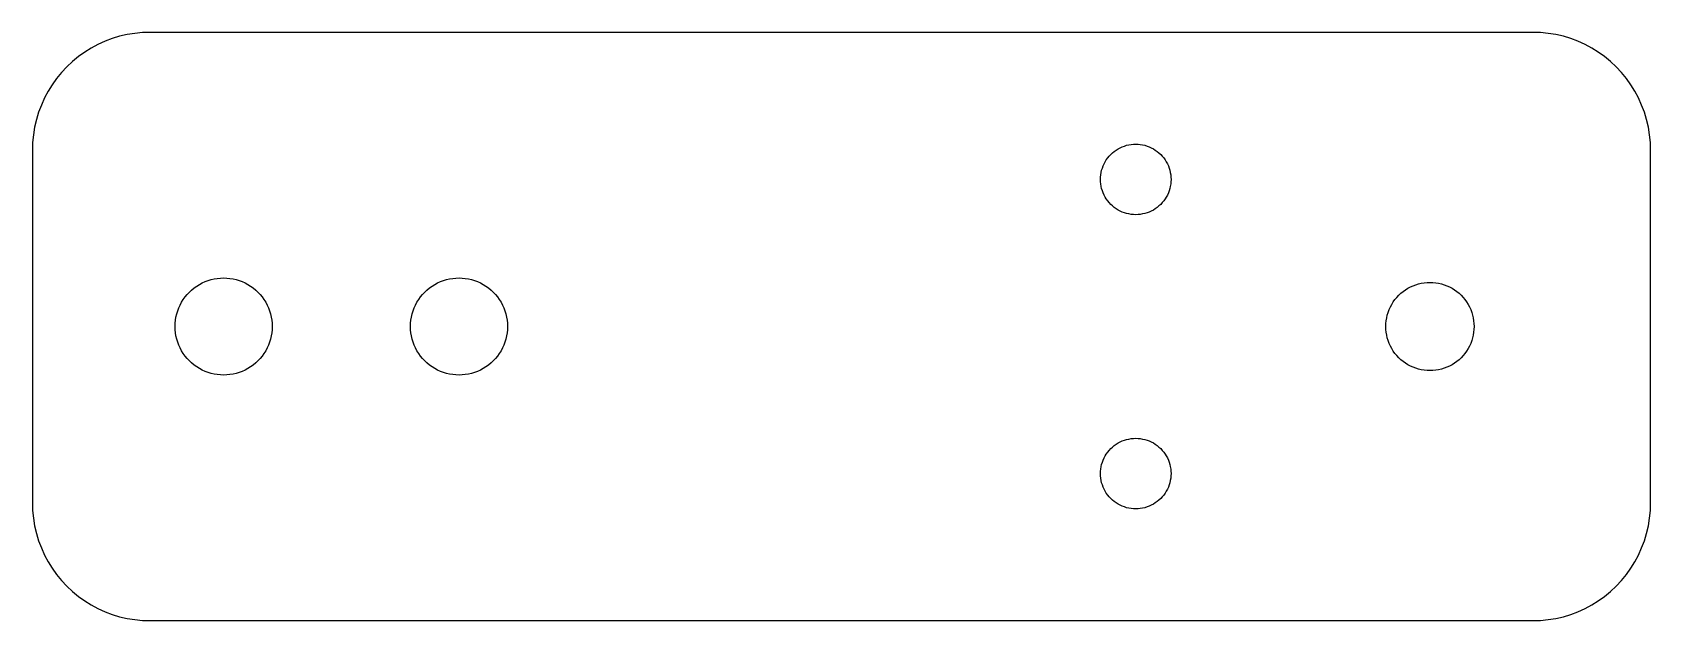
# Model space of a CAD drawing. Header units: millimetres. Extents: x -55 to 55, y -20 to 20.
import ezdxf

# ---------------------------------------------------------------- set-up
doc = ezdxf.new("R2010")
doc.units = ezdxf.units.MM

msp = doc.modelspace()

# ---------------------------------------------------------------- linework, layer by layer
at = {"layer": 'SCHNITT'}
for points in [[(47.52, -19.98), (48.04, -19.93), (48.56, -19.85), (49.07, -19.73), (49.57, -19.58), (50.06, -19.39), (50.54, -19.17), (51, -18.93), (51.44, -18.65), (51.87, -18.35), (52.27, -18.01), (52.66, -17.66), (53.01, -17.27), (53.35, -16.87), (53.65, -16.44), (53.93, -16), (54.17, -15.54), (54.39, -15.06), (54.58, -14.57), (54.73, -14.07), (54.85, -13.56), (54.93, -13.04), (54.98, -12.52), (55, -12), (55, 12), (54.98, 12.52), (54.93, 13.04), (54.85, 13.56), (54.73, 14.07), (54.58, 14.57), (54.39, 15.06), (54.17, 15.54), (53.93, 16), (53.65, 16.44), (53.35, 16.87), (53.01, 17.27), (52.66, 17.66), (52.27, 18.01), (51.87, 18.35), (51.44, 18.65), (51, 18.93), (50.54, 19.17), (50.06, 19.39), (49.57, 19.58), (49.07, 19.73), (48.56, 19.85), (48.04, 19.93), (47.52, 19.98), (47, 20), (-47, 20), (-47.52, 19.98), (-48.04, 19.93), (-48.56, 19.85), (-49.07, 19.73), (-49.57, 19.58), (-50.06, 19.39), (-50.54, 19.17), (-51, 18.93), (-51.44, 18.65), (-51.87, 18.35), (-52.27, 18.01), (-52.66, 17.66), (-53.01, 17.27), (-53.35, 16.87), (-53.65, 16.44), (-53.93, 16), (-54.17, 15.54), (-54.39, 15.06), (-54.58, 14.57), (-54.73, 14.07), (-54.85, 13.56), (-54.93, 13.04), (-54.98, 12.52), (-55, 12), (-55, -12), (-54.98, -12.52), (-54.93, -13.04), (-54.85, -13.56), (-54.73, -14.07), (-54.58, -14.57), (-54.39, -15.06), (-54.17, -15.54), (-53.93, -16), (-53.65, -16.44), (-53.35, -16.87), (-53.01, -17.27), (-52.66, -17.66), (-52.27, -18.01), (-51.87, -18.35), (-51.44, -18.65), (-51, -18.93), (-50.54, -19.17), (-50.06, -19.39), (-49.57, -19.58), (-49.07, -19.73), (-48.56, -19.85), (-48.04, -19.93), (-47.52, -19.98), (-47, -20), (47, -20)], [(19.84, 7.61), (19.69, 7.62), (19.53, 7.65), (19.38, 7.68), (19.23, 7.73), (19.08, 7.78), (18.94, 7.85), (18.8, 7.92), (18.67, 8), (18.54, 8.1), (18.42, 8.2), (18.3, 8.3), (18.2, 8.42), (18.1, 8.54), (18, 8.67), (17.92, 8.8), (17.85, 8.94), (17.78, 9.08), (17.73, 9.23), (17.68, 9.38), (17.65, 9.53), (17.62, 9.69), (17.61, 9.84), (17.6, 10), (17.61, 10.16), (17.62, 10.31), (17.65, 10.47), (17.68, 10.62), (17.73, 10.77), (17.78, 10.92), (17.85, 11.06), (17.92, 11.2), (18, 11.33), (18.1, 11.46), (18.2, 11.58), (18.3, 11.7), (18.42, 11.8), (18.54, 11.9), (18.67, 12), (18.8, 12.08), (18.94, 12.15), (19.08, 12.22), (19.23, 12.27), (19.38, 12.32), (19.53, 12.35), (19.69, 12.38), (19.84, 12.39), (20, 12.4), (20.16, 12.39), (20.31, 12.38), (20.47, 12.35), (20.62, 12.32), (20.77, 12.27), (20.92, 12.22), (21.06, 12.15), (21.2, 12.08), (21.33, 12), (21.46, 11.9), (21.58, 11.8), (21.7, 11.7), (21.8, 11.58), (21.9, 11.46), (22, 11.33), (22.08, 11.2), (22.15, 11.06), (22.22, 10.92), (22.27, 10.77), (22.32, 10.62), (22.35, 10.47), (22.38, 10.31), (22.39, 10.16), (22.4, 10), (22.39, 9.84), (22.38, 9.69), (22.35, 9.53), (22.32, 9.38), (22.27, 9.23), (22.22, 9.08), (22.15, 8.94), (22.08, 8.8), (22, 8.67), (21.9, 8.54), (21.8, 8.42), (21.7, 8.3), (21.58, 8.2), (21.46, 8.1), (21.33, 8), (21.2, 7.92), (21.06, 7.85), (20.92, 7.78), (20.77, 7.73), (20.62, 7.68), (20.47, 7.65), (20.31, 7.62), (20.16, 7.61), (20, 7.6)], [(-42.22, -3.29), (-42.43, -3.27), (-42.64, -3.24), (-42.85, -3.19), (-43.06, -3.12), (-43.26, -3.05), (-43.46, -2.96), (-43.65, -2.86), (-43.83, -2.74), (-44.01, -2.62), (-44.18, -2.48), (-44.33, -2.33), (-44.48, -2.18), (-44.62, -2.01), (-44.74, -1.83), (-44.86, -1.65), (-44.96, -1.46), (-45.05, -1.26), (-45.12, -1.06), (-45.19, -0.85), (-45.24, -0.64), (-45.27, -0.43), (-45.29, -0.22), (-45.3, 0), (-45.29, 0.22), (-45.27, 0.43), (-45.24, 0.64), (-45.19, 0.85), (-45.12, 1.06), (-45.05, 1.26), (-44.96, 1.46), (-44.86, 1.65), (-44.74, 1.83), (-44.62, 2.01), (-44.48, 2.18), (-44.33, 2.33), (-44.18, 2.48), (-44.01, 2.62), (-43.83, 2.74), (-43.65, 2.86), (-43.46, 2.96), (-43.26, 3.05), (-43.06, 3.12), (-42.85, 3.19), (-42.64, 3.24), (-42.43, 3.27), (-42.22, 3.29), (-42, 3.3), (-41.78, 3.29), (-41.57, 3.27), (-41.36, 3.24), (-41.15, 3.19), (-40.94, 3.12), (-40.74, 3.05), (-40.54, 2.96), (-40.35, 2.86), (-40.17, 2.74), (-39.99, 2.62), (-39.82, 2.48), (-39.67, 2.33), (-39.52, 2.18), (-39.38, 2.01), (-39.26, 1.83), (-39.14, 1.65), (-39.04, 1.46), (-38.95, 1.26), (-38.88, 1.06), (-38.81, 0.85), (-38.76, 0.64), (-38.73, 0.43), (-38.71, 0.22), (-38.7, 0), (-38.71, -0.22), (-38.73, -0.43), (-38.76, -0.64), (-38.81, -0.85), (-38.88, -1.06), (-38.95, -1.26), (-39.04, -1.46), (-39.14, -1.65), (-39.26, -1.83), (-39.38, -2.01), (-39.52, -2.18), (-39.67, -2.33), (-39.82, -2.48), (-39.99, -2.62), (-40.17, -2.74), (-40.35, -2.86), (-40.54, -2.96), (-40.74, -3.05), (-40.94, -3.12), (-41.15, -3.19), (-41.36, -3.24), (-41.57, -3.27), (-41.78, -3.29), (-42, -3.3)], [(-26.22, -3.29), (-26.43, -3.27), (-26.64, -3.24), (-26.85, -3.19), (-27.06, -3.12), (-27.26, -3.05), (-27.46, -2.96), (-27.65, -2.86), (-27.83, -2.74), (-28.01, -2.62), (-28.18, -2.48), (-28.33, -2.33), (-28.48, -2.18), (-28.62, -2.01), (-28.74, -1.83), (-28.86, -1.65), (-28.96, -1.46), (-29.05, -1.26), (-29.12, -1.06), (-29.19, -0.85), (-29.24, -0.64), (-29.27, -0.43), (-29.29, -0.22), (-29.3, 0), (-29.29, 0.22), (-29.27, 0.43), (-29.24, 0.64), (-29.19, 0.85), (-29.12, 1.06), (-29.05, 1.26), (-28.96, 1.46), (-28.86, 1.65), (-28.74, 1.83), (-28.62, 2.01), (-28.48, 2.18), (-28.33, 2.33), (-28.18, 2.48), (-28.01, 2.62), (-27.83, 2.74), (-27.65, 2.86), (-27.46, 2.96), (-27.26, 3.05), (-27.06, 3.12), (-26.85, 3.19), (-26.64, 3.24), (-26.43, 3.27), (-26.22, 3.29), (-26, 3.3), (-25.78, 3.29), (-25.57, 3.27), (-25.36, 3.24), (-25.15, 3.19), (-24.94, 3.12), (-24.74, 3.05), (-24.54, 2.96), (-24.35, 2.86), (-24.17, 2.74), (-23.99, 2.62), (-23.82, 2.48), (-23.67, 2.33), (-23.52, 2.18), (-23.38, 2.01), (-23.26, 1.83), (-23.14, 1.65), (-23.04, 1.46), (-22.95, 1.26), (-22.88, 1.06), (-22.81, 0.85), (-22.76, 0.64), (-22.73, 0.43), (-22.71, 0.22), (-22.7, 0), (-22.71, -0.22), (-22.73, -0.43), (-22.76, -0.64), (-22.81, -0.85), (-22.88, -1.06), (-22.95, -1.26), (-23.04, -1.46), (-23.14, -1.65), (-23.26, -1.83), (-23.38, -2.01), (-23.52, -2.18), (-23.67, -2.33), (-23.82, -2.48), (-23.99, -2.62), (-24.17, -2.74), (-24.35, -2.86), (-24.54, -2.96), (-24.74, -3.05), (-24.94, -3.12), (-25.15, -3.19), (-25.36, -3.24), (-25.57, -3.27), (-25.78, -3.29), (-26, -3.3)], [(39.8, -2.99), (39.61, -2.97), (39.41, -2.94), (39.22, -2.9), (39.04, -2.84), (38.85, -2.77), (38.67, -2.69), (38.5, -2.6), (38.33, -2.49), (38.17, -2.38), (38.02, -2.26), (37.88, -2.12), (37.74, -1.98), (37.62, -1.83), (37.51, -1.67), (37.4, -1.5), (37.31, -1.33), (37.23, -1.15), (37.16, -0.96), (37.1, -0.78), (37.06, -0.59), (37.03, -0.39), (37.01, -0.2), (37, 0), (37.01, 0.2), (37.03, 0.39), (37.06, 0.59), (37.1, 0.78), (37.16, 0.96), (37.23, 1.15), (37.31, 1.33), (37.4, 1.5), (37.51, 1.67), (37.62, 1.83), (37.74, 1.98), (37.88, 2.12), (38.02, 2.26), (38.17, 2.38), (38.33, 2.49), (38.5, 2.6), (38.67, 2.69), (38.85, 2.77), (39.04, 2.84), (39.22, 2.9), (39.41, 2.94), (39.61, 2.97), (39.8, 2.99), (40, 3), (40.2, 2.99), (40.39, 2.97), (40.59, 2.94), (40.78, 2.9), (40.96, 2.84), (41.15, 2.77), (41.33, 2.69), (41.5, 2.6), (41.67, 2.49), (41.83, 2.38), (41.98, 2.26), (42.12, 2.12), (42.26, 1.98), (42.38, 1.83), (42.49, 1.67), (42.6, 1.5), (42.69, 1.33), (42.77, 1.15), (42.84, 0.96), (42.9, 0.78), (42.94, 0.59), (42.97, 0.39), (42.99, 0.2), (43, 0), (42.99, -0.2), (42.97, -0.39), (42.94, -0.59), (42.9, -0.78), (42.84, -0.96), (42.77, -1.15), (42.69, -1.33), (42.6, -1.5), (42.49, -1.67), (42.38, -1.83), (42.26, -1.98), (42.12, -2.12), (41.98, -2.26), (41.83, -2.38), (41.67, -2.49), (41.5, -2.6), (41.33, -2.69), (41.15, -2.77), (40.96, -2.84), (40.78, -2.9), (40.59, -2.94), (40.39, -2.97), (40.2, -2.99), (40, -3)], [(19.84, -12.39), (19.69, -12.38), (19.53, -12.35), (19.38, -12.32), (19.23, -12.27), (19.08, -12.22), (18.94, -12.15), (18.8, -12.08), (18.67, -12), (18.54, -11.9), (18.42, -11.8), (18.3, -11.7), (18.2, -11.58), (18.1, -11.46), (18, -11.33), (17.92, -11.2), (17.85, -11.06), (17.78, -10.92), (17.73, -10.77), (17.68, -10.62), (17.65, -10.47), (17.62, -10.31), (17.61, -10.16), (17.6, -10), (17.61, -9.84), (17.62, -9.69), (17.65, -9.53), (17.68, -9.38), (17.73, -9.23), (17.78, -9.08), (17.85, -8.94), (17.92, -8.8), (18, -8.67), (18.1, -8.54), (18.2, -8.42), (18.3, -8.3), (18.42, -8.2), (18.54, -8.1), (18.67, -8), (18.8, -7.92), (18.94, -7.85), (19.08, -7.78), (19.23, -7.73), (19.38, -7.68), (19.53, -7.65), (19.69, -7.62), (19.84, -7.61), (20, -7.6), (20.16, -7.61), (20.31, -7.62), (20.47, -7.65), (20.62, -7.68), (20.77, -7.73), (20.92, -7.78), (21.06, -7.85), (21.2, -7.92), (21.33, -8), (21.46, -8.1), (21.58, -8.2), (21.7, -8.3), (21.8, -8.42), (21.9, -8.54), (22, -8.67), (22.08, -8.8), (22.15, -8.94), (22.22, -9.08), (22.27, -9.23), (22.32, -9.38), (22.35, -9.53), (22.38, -9.69), (22.39, -9.84), (22.4, -10), (22.39, -10.16), (22.38, -10.31), (22.35, -10.47), (22.32, -10.62), (22.27, -10.77), (22.22, -10.92), (22.15, -11.06), (22.08, -11.2), (22, -11.33), (21.9, -11.46), (21.8, -11.58), (21.7, -11.7), (21.58, -11.8), (21.46, -11.9), (21.33, -12), (21.2, -12.08), (21.06, -12.15), (20.92, -12.22), (20.77, -12.27), (20.62, -12.32), (20.47, -12.35), (20.31, -12.38), (20.16, -12.39), (20, -12.4)]]:
    msp.add_lwpolyline(points, close=True, dxfattribs=at)

doc.saveas('drawing.dxf')
